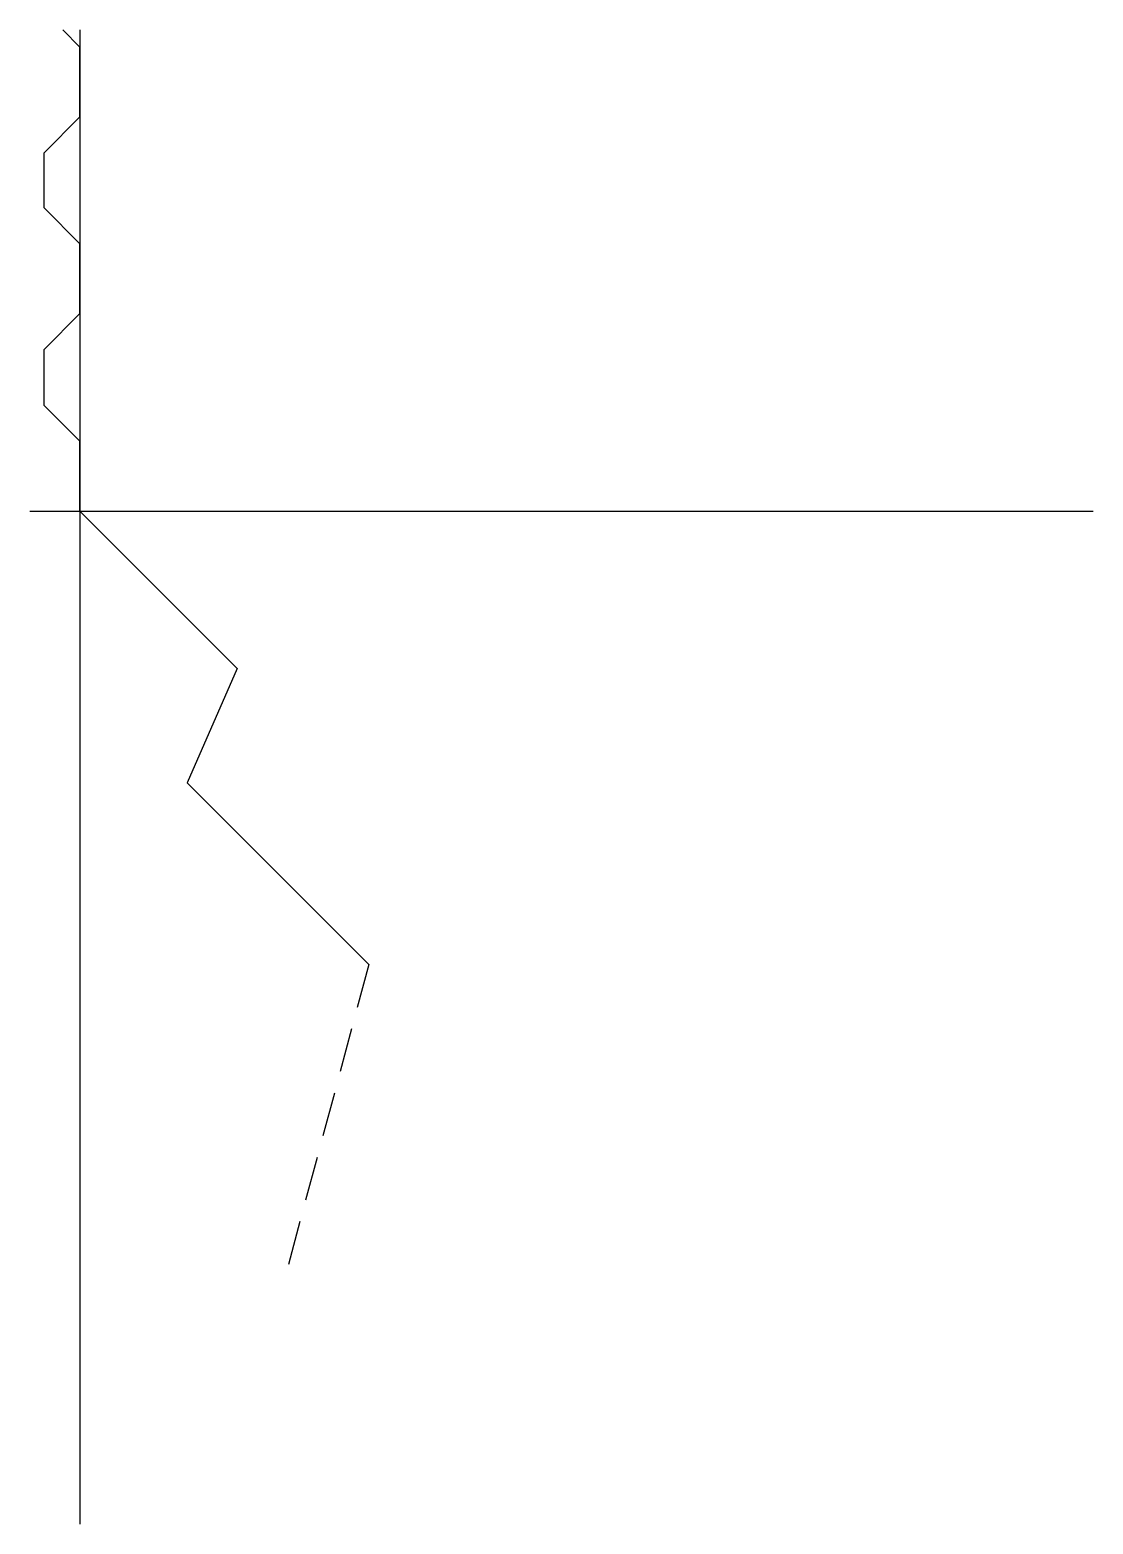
# Model space of a CAD drawing. Extents: x -7 to 145, y -145 to 69.
import ezdxf

# ---------------------------------------------------------------- set-up
doc = ezdxf.new("R2010")
doc.units = 0
doc.linetypes.add('HIDDEN', pattern=[9.525, 6.35, -3.175])
doc.layers.get('0').update_dxf_attribs({"linetype": 'CONTINUOUS'})

msp = doc.modelspace()

# ---------------------------------------------------------------- linework, layer by layer
at = {"linetype": 'CONTINUOUS'}
for p, q in [((0, 66.42), (-2.46, 68.88)), ((0, 68.88), (0, -144.96)), ((0, 56.42), (0, 66.42)), ((-5.12, 51.3), (0, 56.42)), ((-5.12, 43.39), (-5.12, 51.3)), ((0, 38.27), (-5.12, 43.39)), ((0, 28.27), (0, 38.27)), ((-5.12, 23.15), (0, 28.27)), ((-5.12, 15.12), (-5.12, 23.15)), ((0, 10), (-5.12, 15.12)), ((0, 0), (0, 10)), ((-7.16, 0), (144.96, 0)), ((0, 0), (22.49, -22.49)), ((22.49, -22.49), (15.33, -38.87)), ((15.33, -38.87), (41.33, -64.87))]:
    msp.add_line(p, q, dxfattribs=at)
at = {"linetype": 'HIDDEN'}
msp.add_line((41.33, -64.87), (29.32, -109.69), dxfattribs=at)

doc.saveas('drawing.dxf')
